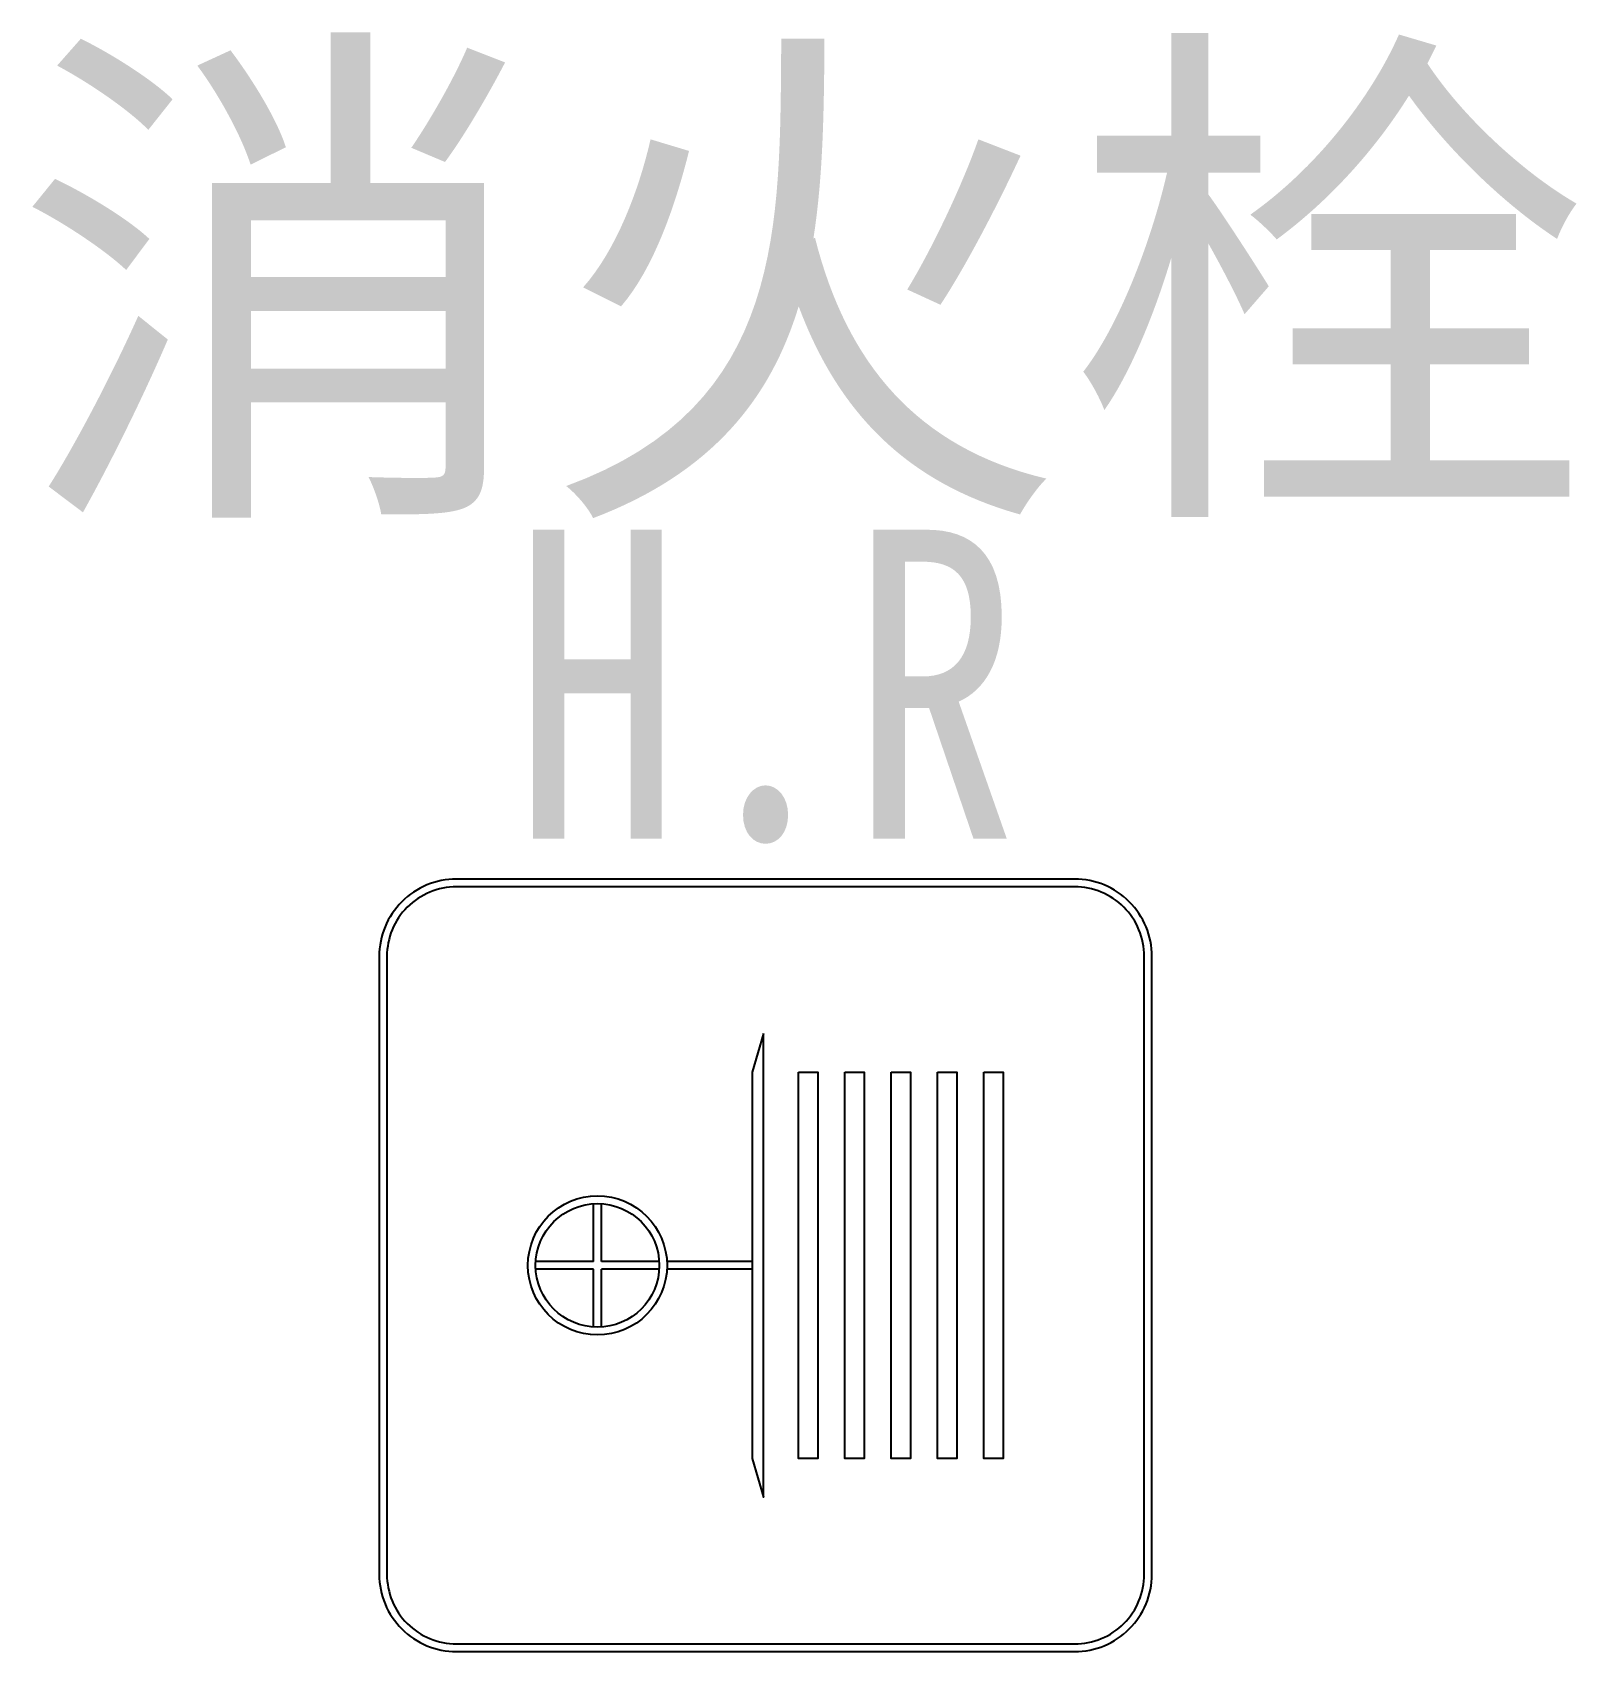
# Model space of a CAD drawing. Header units: millimetres. Extents: x -190 to 210, y 0 to 419.
import ezdxf
from ezdxf.enums import TextEntityAlignment as Align

# ---------------------------------------------------------------- set-up
doc = ezdxf.new("R2010")
doc.units = ezdxf.units.MM
doc.header["$LTSCALE"] = 0.1
doc.styles.add('新宋体CM-0.8', font='', dxfattribs={"width": 0.8})
doc.styles.get('新宋体CM-0.8').set_extended_font_data('NSimSun')

# ---------------------------------------------------------------- blocks, each defined once
blk = doc.blocks.new('海龍工具_消火栓标记')
at = {"color": 251}
for p, q in [((-51.72, 101), (-51.72, 115.97)), ((-49.72, 101), (-49.72, 115.97)), ((-51.72, 101), (-66.69, 101)), ((-34.75, 101), (-49.72, 101)), ((-10.72, 101), (-32.75, 101)), ((-51.72, 99), (-66.69, 99)), ((-51.72, 84.03), (-51.72, 99)), ((-49.72, 84.03), (-49.72, 99)), ((-34.75, 99), (-49.72, 99)), ((-10.72, 99), (-32.75, 99))]:
    blk.add_line(p, q, dxfattribs=at)
blk.add_lwpolyline([(92.78, 20), (92.78, 180, 0.414214), (72.78, 200), (-87.22, 200, 0.414214), (-107.22, 180), (-107.22, 20, 0.414214), (-87.22, 0), (72.78, 0, 0.414214)], format="xyb", close=True)
blk.add_lwpolyline([(90.78, 20), (90.78, 180, 0.414214), (72.78, 198), (-87.22, 198, 0.414214), (-105.22, 180), (-105.22, 20, 0.414214), (-87.22, 2), (72.78, 2, 0.414214)], format="xyb", close=True, dxfattribs=at)
for points in [[(-7.72, 160), (-10.72, 150), (-10.72, 50), (-7.72, 40)], [(1.28, 150), (6.28, 150), (6.28, 50), (1.28, 50)], [(13.28, 150), (18.28, 150), (18.28, 50), (13.28, 50)], [(25.28, 150), (30.28, 150), (30.28, 50), (25.28, 50)], [(37.28, 150), (42.28, 150), (42.28, 50), (37.28, 50)], [(49.28, 150), (54.28, 150), (54.28, 50), (49.28, 50)]]:
    blk.add_lwpolyline(points, close=True, dxfattribs=at)
for radius in [18, 16]:
    blk.add_circle((-50.72, 100), radius, dxfattribs=at)
at = {"color": 251, "style": '新宋体CM-0.8'}
blk.add_text('消火栓', height=100, dxfattribs=at).set_placement((2.44, 354.5), align=Align.MIDDLE_CENTER)
at = {"color": 251, "style": '新宋体CM-0.8', "width": 0.8}
blk.add_text('H.R', height=80, dxfattribs=at).set_placement((-7.22, 250.45), align=Align.MIDDLE_CENTER)

msp = doc.modelspace()

# ---------------------------------------------------------------- block references
at = {"ltscale": 600}
msp.add_blockref('海龍工具_消火栓标记', (7.22, 0), dxfattribs=at)

doc.saveas('drawing.dxf')
